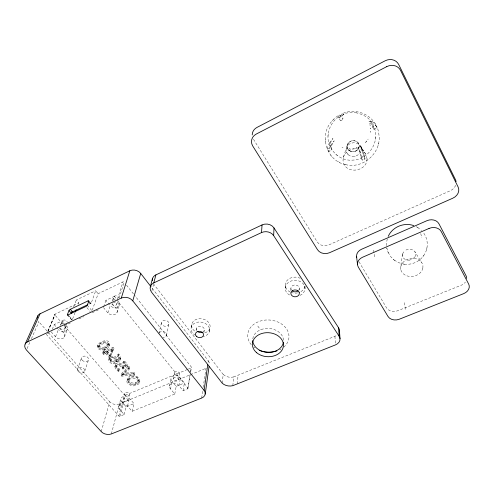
<?xml version="1.0" encoding="UTF-8"?>
<svg xmlns="http://www.w3.org/2000/svg" width="494" height="494" viewBox="0 0 494 494"><rect width="100%" height="100%" fill="white"/><g stroke="black" fill="none" stroke-linecap="round" stroke-linejoin="round"><path stroke-width="0.37" stroke-dasharray="2.47 1.85" d="M114.836 366.758L115.899 369.407L118.27 371.321L119.363 370.852L119.838 369.154C112.434 366.295 120.184 360.398 122.697 366.986L123.488 367.314L127.921 364.98L124.395 360.805L123.346 361.262L122.876 362.954L125.723 366.313L122.876 367.826C121.74 364.603 116.207 362.985 114.836 366.758C114.83 361.633 121.962 361.96 123.346 366.128L122.876 367.826M115.324 365.066L115.849 367.005L117.572 368.894L118.751 369.623L119.838 369.154M345.726 164.632C326.732 161.266 318.809 135.689 331.499 121.617C333.79 119.091 336.389 116.288 339.594 115.046C339.996 115.04 341.632 116.244 340.557 115.775C334.543 118.887 330.183 124.982 328.683 131.571C324.681 146.076 337.742 161.587 352.71 160.118C369.129 159.784 381.096 140.29 373.396 125.649M290.867 290.509L290.886 288.391M285.211 288.335L285.273 285.087M356.606 112.879C352.302 112.515 345.442 111.792 342.533 115.361C344.077 123.173 340.786 116.967 341.613 114.003C353.056 108.081 368.635 112.651 375.205 123.784M329.708 142.661C328.053 145.242 326.318 148.885 328.905 151.497L332.036 149.96C328.467 146.162 339.205 134.776 331.023 144.97M331.313 147.675L331.344 147.002M363.516 155.826L363.498 156.246L363.491 155.344M347.016 146.613L347.054 145.928M364.782 157.784L365.01 159L362.349 160.272L360.83 157.53L359.898 152.189M367.042 158.864C367.178 171.054 347.319 174.728 343.478 162.952M328.078 136.227L328.121 135.609M328.17 134.868L328.214 134.257M237.281 383.906L238.077 375.168M98.658 346.769C99.665 351.605 108.217 348.27 108.445 344.182C107.439 339.341 98.936 342.706 98.658 346.769C100.251 344.139 107.173 341.36 107.933 345.849M99.195 345.108C99.955 349.579 106.858 346.807 108.445 344.182M232.828 385.672L233.687 376.928L334.92 336.284A8.151 6.342 -1.6 0 0 336.68 335.34M116.386 361.707C120.524 354.501 106.148 354.21 109.217 361.522C113.342 367.956 125.593 359.194 118.653 353.97L117.665 354.402L117.177 356.081C119.838 357.415 119.375 361.052 116.461 361.725M109.396 358.113C109.742 363.874 118.616 362.577 120.61 358.465M402.431 254.231L400.64 267.946L400.937 270.175M402.412 254.311L402.431 255.941M375.465 139.252L375.526 138.635M375.607 137.9L375.668 137.276M222.195 383.159L223.202 374.44L153.653 284.087M422.858 268.094L422.95 265.865L422.339 263.679L414.954 251.804C412.725 248.402 407.223 248.655 404.635 250.853M208.079 362.33L208.295 360.818L151.522 287.409M201.676 398.053L202.768 390.427M203.207 387.382L205.942 368.326A7.33 5.539 8.3 0 0 206.714 367.956M209.437 331.598L209.925 328.257M110.162 360.182C115.318 369.246 118.721 353.97 110.162 360.182C110.063 354.883 118.955 357.051 115.571 361.762M110.662 358.496C110.353 361.244 115.423 362.151 116.201 359.601M342.533 115.361L342.589 115.003M203.905 332.524L204.238 330.344M423.543 255.818C428.607 249.093 428.489 239.108 423.29 232.495M139.345 382.646C138.505 369.987 116.683 381.837 132.874 385.938C149.694 384.289 131.361 366.437 127.075 380.287M46.714 334.024A1.402 1.037 18.8 0 0 46.652 334.79L118.838 416.004A1.297 0.914 12.5 0 0 119.9 416.257L124.198 414.522L119.591 409.304A4.909 3.495 12.4 0 1 120.746 404.487A4.909 3.495 12.4 0 1 127.52 406.062L132.108 411.317L174.765 394.045L170.554 388.939A5.051 3.711 9.8 0 1 171.276 383.733L172.394 383.307A5.051 3.711 9.8 0 1 179.026 385.728L183.07 390.686L187.677 388.821L190.418 372.396M190.548 371.649L191.406 367.116L134.17 294.813M187.948 388.346L190.19 374.909M190.684 371.92L191.431 367.443M127.526 378.577C127.02 384.912 137.264 386.092 139.759 380.93M196.069 330.634L196.439 328.461M183.07 390.686L184.404 382.998L180.415 378.064A4.989 3.699 9.9 0 0 173.863 375.662L172.758 376.088A4.989 3.699 9.9 0 0 172.036 381.269L170.554 388.939M118.961 359.558L119.462 356.662L117.665 354.402M191.227 327.207L191.82 323.885M345.436 164.57C362.67 169.232 381.016 153.362 379.077 135.659C378.355 131.608 378.182 125.519 373.427 124.062C365.585 122.987 371.544 123.068 373.396 125.649M179.026 385.728L180.415 378.064M178.334 379.614L179.408 373.779M174.765 394.045L176.191 386.351L172.036 381.269M367.036 158.802L366.178 154.943L360.274 145.903C356.903 140.623 347.72 142.315 346.22 148.33L343.336 157.567L343.021 160.26L343.454 162.89M375.094 123.586L375.841 125.42L372.575 127.026L373.865 129.447L373.686 126.168M346.22 148.33L346.084 150.923L347.263 153.634M347.054 145.915L347.22 145.131M173.425 378.849L174.549 373.013M169.454 386.117L170.955 378.46M372.575 127.02C372.982 119.079 363.084 114.244 356.384 112.836M128.366 380.701C127.977 386.462 138.283 385.907 138.406 380.522C138.833 374.705 128.539 375.335 128.366 380.701C130.391 376.934 138.376 377.144 137.987 382.233M128.817 378.991C128.465 384.023 136.4 384.283 138.406 380.522M166.447 335.37L168.874 324.218A3.791 2.952 11.8 0 0 164.002 320.402A3.791 2.952 11.8 0 0 162.693 325.342A3.791 2.952 11.8 0 0 168.874 324.218M120.128 360.151L120.221 358.465L119.171 356.631L118.165 355.649L117.177 356.081M158.932 333.567L161.501 322.44M426.575 249.581L426.958 247.926M132.108 411.317L133.998 403.592L129.465 398.362A4.854 3.483 12.5 0 0 122.778 396.799A4.854 3.483 12.5 0 0 121.623 401.597L119.591 409.304M138.036 381.028L138.456 379.318M135.535 384.209L135.961 382.492M127.52 406.062L129.465 398.362M378.058 145.36L378.225 144.699M378.429 143.871L378.595 143.198M402.499 253.972L404.32 251.1M124.198 414.522L126.168 406.79L133.998 403.592M127.897 400.535A2.427 1.741 12.5 0 0 124.716 398.238A2.427 1.741 12.5 0 0 123.994 401.171A2.427 1.741 12.5 0 0 127.897 400.535L129.391 394.657A2.402 1.735 12.5 0 0 126.242 392.378A2.402 1.735 12.5 0 0 125.525 395.299A2.402 1.735 12.5 0 0 129.391 394.657M134.393 374.878L134.831 373.174L133.973 372.155L123.29 373.421L122.827 375.119L133.534 373.859L134.393 374.878L121.876 376.169L121.067 375.224L121.536 373.526L128.996 366.252L129.873 367.301L129.422 368.993L122.827 375.119M133.534 373.859L133.973 372.155M400.758 266.803C402.703 257.843 416.553 255.2 421.783 262.666M119.912 416.251L125.396 395.2L187.634 369.382M118.85 416.016L124.71 393.57M151.93 290.682L153.461 284.822M128.601 382.523L129.045 380.812M121.067 375.224L128.539 367.95L128.996 366.252M111.36 433.93L119.332 403.962L205.942 368.326M118.764 406.581L120.808 398.886M119.363 370.852C111.94 367.993 119.709 362.083 122.228 368.678L123.025 369.012L127.464 366.678L127.921 364.98M125.723 366.313L126.18 364.621L123.346 361.262M121.876 376.169L122.339 374.471L121.536 373.526M122.228 368.678L122.697 366.986M122.876 362.954L123.932 362.497L124.395 360.805M123.025 369.012L123.488 367.314M422.852 268.149C420.697 277.764 404.537 279.832 400.955 270.224M387.277 238.911L386.549 242.628L386.518 246.049M101.251 431.62L109.668 401.721L38.896 321.829A7.626 5.687 19.7 0 1 38.341 321.125M118.27 371.321L118.751 369.623M116.207 366.795L116.689 365.097M118.165 355.649L118.653 353.97M119.443 357.872L116.948 360.04C116.275 364.226 116.93 357.699 114.188 357.884C112.329 357.162 109.656 357.823 108.89 359.799M110.637 361.719L111.138 360.033M109.112 357.563L109.625 355.884L106.093 351.747L105.574 353.42L109.112 357.563L110.113 357.131L114.003 348.387L113.126 347.35L106.34 350.357L105.821 352.031L104.734 350.759L105.259 349.085L106.34 350.357M110.113 357.131L114.003 348.387M106.618 352.963L112.157 350.431L112.663 348.758L109.328 356.143L106.618 352.963L107.13 351.29L112.663 348.758M109.328 356.143L112.2 350.481L113.126 347.35M109.273 346.066C112.039 333.777 87.895 345.961 101.221 350.16C117.782 348.566 104.024 336.019 97.318 346.547M116.948 312.603L119.202 305.391M105.574 353.42L103.265 354.439L102.468 353.513L104.784 352.488L105.302 350.814L104.222 349.542L105.259 349.085M107.834 344.917L108.353 343.25M104.784 352.488L103.697 351.215L104.222 349.542M104.876 348.171L105.401 346.504M103.265 354.439L103.789 352.765L106.093 351.747M102.468 353.513L102.999 351.839L105.302 350.814M116.72 304.409L117.591 301.667M119.147 297.968L124.136 282.154A1.396 1.105 16.4 0 0 123.012 281.876L98.139 293.689L92.261 310.152M117.492 299.117L122.994 281.876M98.757 347.708L99.294 346.041M112.237 301.081L113.583 296.98M112.953 300.648L114.349 296.357L116.689 299.253M103.431 307.509L107.883 312.918A5.415 4.187 16 0 0 114.213 314.703L115.38 314.233A5.415 4.187 16 0 0 116.763 309.337L119.029 302.396M107.883 312.918L110.248 305.712L105.864 300.346L114.349 296.357M84.789 371.037L88.58 359.706M347.189 145.224L348.61 142.723M343.336 157.567C345.695 148.101 360.194 145.421 365.523 153.758M103.672 306.793L105.864 300.346M77.533 369.339L81.454 358.033M109.785 344.398C107.951 348.566 98.794 350.759 97.861 344.886M117.097 359.379L116.948 360.04M89.321 302.495L90.198 303.544A1.34 0.513 -39 0 1 90.958 303.841L95.719 290.738L98.139 293.689M75.069 312.554L72.161 320.1L68.839 316.222M78.274 304.255L78.805 302.871L76.366 299.969L95.719 290.738M64.368 337.007L67.203 329.696M64.825 328.621L66.733 323.761M73.649 306.91L76.366 299.969M51.191 331.875L55.507 336.76A5.298 3.927 18.2 0 0 61.602 338.81L62.763 338.439A5.298 3.927 18.2 0 0 64.331 333.925L63.646 332.925L66.499 325.639L64.634 323.49M55.507 336.76L58.446 329.461L57.026 327.843M60.447 325.416L62.3 320.797L64.164 322.953M60.657 325.101L62.324 320.939M52.284 329.232L54.192 324.601L62.3 320.797M47.844 331.295L54.958 314.332M47.98 331.097L55.087 314.141L78.805 302.871M48.14 331.27L54.951 315.005A1.352 1.019 19.3 0 1 55.075 314.147L55.087 314.141M27.071 348.616L29.875 342.274M31.431 338.748L38.896 321.829M330.43 145.952L329.251 148.608L328.905 151.497M414.96 256.775L415.689 254.416L414.954 251.804M330.449 145.915L331.017 144.977M368.135 139.086L367.802 139.617M329.708 142.655C337.822 132.707 327.905 142.834 330.4 147.119M404.277 264.167C411.403 265.105 418.918 262.005 423.228 256.244M422.932 256.652L423.864 255.392M340.162 115.892C339.514 118.072 339.619 122.858 343.089 119.19M414.769 257.09L412.434 259.165L409.674 260.079M332.536 120.431L332.863 120.091M333.648 119.301L333.95 118.986M129.873 367.301L123.29 373.421M348.622 142.717C351.296 139.808 356.847 139.981 358.743 143.68M187.677 388.821L187.689 388.809A1.334 0.982 9 0 0 187.924 388.025L118.01 301.562A1.445 1.124 16 0 0 117.578 301.352M355.834 151.096C358.582 149.88 360.268 146.298 358.681 143.563M339.273 115.053C337.748 116.603 339.545 119.159 340.397 120.542M338.791 117.64L341.502 116.269M123.346 366.128L126.18 364.621M327.571 149.169L330.702 147.626M373.865 129.447L377.126 127.841L376.786 126.73M88.84 304.187L90.198 303.544M47.424 333.629L49.307 332.752M64.282 325.768L71.97 322.181M78.96 318.92L83.857 316.642M92.242 312.727L99.238 309.466M113.385 302.871L116.806 301.272M360.861 157.518L363.473 156.265L365.01 159M103.697 351.215L104.734 350.759M105.821 352.031L112.626 349.023L113.503 350.061M109.625 355.884L110.619 355.445M355.822 151.096L352.469 151.763L349.32 150.738M188.338 369.092L191.178 367.906A1.291 0.969 9.1 0 0 191.413 367.128L191.413 367.128M176.191 386.351L184.404 382.998M356.878 147.811L356.162 148.039L357.329 147.663M348.159 154.616C353.624 160.025 364.64 152.955 360.287 145.915M355.069 148.323L355.699 148.163M354.772 156.295L355.137 156.234M352.648 148.756L353.766 148.595M409.575 260.091C406.76 260.529 403.339 259.22 402.499 256.275M125.396 395.2L125.377 395.2A1.254 0.902 12.6 0 1 124.365 394.965L54.951 315.005M122.339 374.471L134.831 373.174M341.965 113.694L343.651 114.596L342.997 114.447M348.992 148.885L350.11 148.916L349.641 148.904M394.218 260.079L398.763 262.722L403.518 264.055M403.215 264.018L404.543 264.204M372.155 121.666C364.893 120.734 369.932 120.555 372.112 123.241M372.161 121.666L375.174 123.722M342.021 147.305L343.027 147.706M416.207 226.653L418.066 227.722M338.112 161.631L338.532 161.859M339.434 162.347L339.829 162.557M417.603 227.431L421.475 230.42M349.307 150.732L347.486 148.632M388.142 252.385L390.785 256.738L393.854 259.782M393.385 259.424L394.663 260.424M335.846 154.319L336.235 154.634M336.877 155.165L337.241 155.462M348.147 154.603L347.535 153.992M54.192 324.601L56.557 327.3M121.623 401.597L126.168 406.79M59.385 328.053L63.646 332.925M69.08 315.981L72.414 319.865M67.431 314.95L71.71 319.933M102.999 351.839L103.789 352.765M107.13 351.29L109.835 354.464M123.932 362.497L127.464 366.678M128.539 367.95L129.422 368.993M86.901 307.601L90.204 311.547M87.308 305.175L92.02 310.819M88.778 300.883L90.964 303.514M89.649 302.26L90.958 303.841M330.603 154.949L331.005 155.437M331.554 156.11L331.943 156.579M112.021 303.507L116.763 309.337M117.158 299.827L119.029 302.143A5.348 4.162 16.2 0 1 117.646 307.015L116.491 307.478A5.348 4.162 16.2 0 1 110.248 305.712M126.538 285.174L133.695 294.214M347.276 153.653L347.529 153.98M359.756 145.199L364.702 152.652M111.891 304.063L112.262 304.563A2.661 2.069 16.2 0 0 115.374 305.446L115.948 305.212A2.661 2.069 16.2 0 0 115.757 301.859M257.794 326.04L260.48 329.813M66.499 325.639L67.178 326.633A5.23 3.909 18.4 0 1 65.609 331.128L64.467 331.493A5.23 3.909 18.4 0 1 58.446 329.461M253.471 139.271L317.185 241.862A8.812 7.416 -3.8 0 0 328.985 244.845L450.225 190.758A9.639 8.027 -18.8 0 0 455.795 184.849M358.996 261.777L386.635 307.96A8.497 6.65 -7.2 0 0 397.8 310.732L461.124 285.297A8.892 6.928 -12.7 0 0 465.428 282.025M375.841 125.42L377.126 127.841M386.746 247.76L388 252.051M387.728 251.427L388.414 253.002M347.486 148.62L347.078 147.311M363.312 152.603L360.879 146.033L363.491 155.332M363.325 152.646L364.016 154.832M359.891 152.158L358.267 147.305L361.046 155.017L362.349 160.272M364.041 154.912L364.763 157.697M420.752 233.569L421.827 237.842M404.228 302.674L405.84 311.109M386.814 248.112L386.932 248.785M373.631 250.094L374.835 258.066M347.078 147.305L347.016 146.625M325.274 139.771L325.33 140.481M325.385 141.29L325.435 142M334.92 336.284L335.432 344.176M305.039 288.527L304.989 285.273A9.855 8.021 0.6 0 1 299.963 292.133M299.345 288.471L299.352 289.885M60.12 328.01A2.606 1.945 18.4 0 0 63.46 329.523L64.035 329.337A2.606 1.945 18.4 0 0 64.807 327.096L64.467 326.602A2.606 1.945 18.4 0 0 63.992 326.176M63.726 323.712A2.581 1.939 18.5 0 1 62.652 320.532A2.581 1.939 18.5 0 1 66.659 321.057L66.993 321.551A2.581 1.939 18.5 0 1 67.172 322.588M115.145 299.827A2.637 2.062 16.3 0 1 114.04 299.092L113.676 298.592A2.637 2.062 16.3 0 1 115.238 295.869A2.637 2.062 16.3 0 1 118.579 297.863M159.253 332.851A3.866 2.976 11.7 0 1 163.767 331.672A3.866 2.976 11.7 0 1 166.503 335.105A3.866 2.976 11.7 0 1 162.934 337.476M119.332 403.962A7.04 5.039 13.1 0 1 109.668 401.721M208.295 360.818A7.33 5.539 8.3 0 1 209.351 364.374M252.786 338.773A15.438 11.973 3.5 0 1 269.107 328.467A15.438 11.973 3.5 0 1 283.55 341.039M196.519 330.097A4.02 3.131 8.9 0 1 198.514 326.485A4.02 3.131 8.9 0 1 203.534 327.695A4.02 3.131 8.9 0 1 203.269 331.721M298.759 290.182A4.23 3.433 0.6 0 0 299.21 287.582L298.802 286.748A4.23 3.433 0.6 0 0 293.028 285.427A4.23 3.433 0.6 0 0 291.441 290.108M251.273 344.713A20.662 16.086 3.4 0 1 255.342 323.249A20.662 16.086 3.4 0 1 283.241 325.262A20.662 16.086 3.4 0 1 283.84 347.066M280.864 349.159A20.662 16.086 3.4 0 1 279.61 349.82M254.818 347.906A20.662 16.086 3.4 0 1 253.706 347.066M297.586 292.899A9.855 8.021 0.6 0 1 290.725 292.281M290.163 292.034A9.855 8.021 0.6 0 1 286.631 281.037A9.855 8.021 0.6 0 1 300.142 278.239M194.587 331.029A9.33 7.293 8.9 0 1 195.068 319.964A9.33 7.293 8.9 0 1 208.9 322.804A9.33 7.293 8.9 0 1 204.349 333.03M299.982 295.406A9.917 8.046 0.6 0 0 304.736 286.434L303.773 284.476A9.917 8.046 0.6 0 0 288.175 282.611A9.917 8.046 0.6 0 0 290.126 295.301M195.47 335.327A9.386 7.311 8.9 0 1 193.784 323.731A9.386 7.311 8.9 0 1 208.369 326.083A9.386 7.311 8.9 0 1 203.071 336.55M233.687 376.928A9.083 6.842 6.3 0 1 223.202 374.44M370.716 131.484L370.642 132.182L370.716 131.484M366.77 141.025L366.307 141.593L366.77 141.025M365.56 142.402L365.992 141.932L365.56 142.402M175.988 371.63L175.438 371.84A2.464 1.834 9.9 0 0 174.895 374.199A2.464 1.834 9.9 0 0 177.97 375.156L178.513 374.946A2.464 1.834 9.9 0 0 179.063 372.587A2.464 1.834 9.9 0 0 175.988 371.63M174.876 377.459L174.326 377.669A2.482 1.84 9.9 0 0 174.802 380.812A2.482 1.84 9.9 0 0 178.346 379.448A2.482 1.84 9.9 0 0 174.876 377.459M370.142 125.365L369.95 124.791L370.142 125.365M370.759 128.78L370.685 128.094L370.759 128.78M82.134 360.132A3.662 2.692 15.9 0 0 88.321 360.361A3.662 2.692 15.9 0 0 84.604 356.088A3.662 2.692 15.9 0 0 82.134 360.132M78.231 371.457A3.73 2.711 15.8 0 0 84.53 371.698A3.73 2.711 15.8 0 0 80.726 367.388A3.73 2.711 15.8 0 0 78.231 371.457M350.833 151.318A6.126 5.465 -13.8 0 0 359.175 145.088A6.126 5.465 -13.8 0 0 349.419 141.945A6.126 5.465 -13.8 0 0 350.833 151.318"/><path stroke-width="0.74" d="M155.888 274.892L153.795 282.883A8.429 6.737 13.4 0 0 151.547 292.145L222.195 383.159A9.207 6.879 6.3 0 0 232.828 385.672L335.482 344.892A8.268 6.385 -1.5 0 0 339.174 336.291L273.657 235.65L274.009 227.962A8.744 7.459 3.1 0 0 262.048 224.937L155.888 274.892A8.305 6.688 13.5 0 0 152.269 280.678M153.795 282.883L261.511 232.588L262.048 224.937M205.232 394.033L209.036 366.653M151.053 286.804L140.728 273.454A7.91 6.336 15.8 0 0 129.829 270.78L40.057 313.795L27.571 341.817A8.003 5.798 19.1 0 0 26.454 350.024L101.251 431.62A7.361 5.113 12.8 0 0 111.36 433.93L201.676 398.053A7.682 5.638 8.3 0 0 204.108 390.408L207.758 364.609M150.262 286.946L152.399 278.931M204.108 390.408L132.763 300.84L140.728 273.454M27.571 341.817L121.289 298.055L129.829 270.78M75.341 311.862L76.138 309.787M68.999 310.572L67.412 314.561A1.346 0.506 -39.6 0 0 68.129 314.876L85.956 306.471A1.352 0.519 -39.1 0 0 87.308 305.175L88.772 301.21A1.34 0.506 -39 0 0 88.012 300.92L70.339 309.293A1.334 0.5 -39.4 0 0 68.999 310.572L71.198 313.153L71.741 311.77M25.2 343.96L37.772 315.894M388.241 236.36C392.36 226.907 404.178 222.096 413.799 225.641M71.198 313.153A1.334 0.5 -39.5 0 1 72.538 311.875L87.481 304.829M67.412 314.561L68.363 315.666M70.339 309.293L72.538 311.875M88.012 300.92L88.883 301.97M274.009 227.962L338.557 327.738A8.151 6.342 -1.6 0 1 339.267 331.777M356.563 256.442L357.495 264.457M339.397 330.122L340.02 338.693M338.557 327.738L339.174 336.291M37.266 318.068A7.626 5.687 19.7 0 1 40.057 313.795M121.289 298.055A8.312 6.496 15.3 0 1 132.763 300.84M283.433 342.286A15.438 11.973 3.5 0 1 267.544 352.364A15.438 11.973 3.5 0 1 252.718 340.644M202.46 332.196A4.02 3.131 8.9 0 1 197.625 331.542M298.08 290.88A4.23 3.433 0.6 0 1 292.108 290.824M276.943 350.901A20.662 16.086 3.4 0 1 259.251 350.302M261.511 232.588A8.886 7.527 3.2 0 1 273.657 235.65M466.682 278.437A8.892 6.928 -12.7 0 0 466.058 275.794L438.944 223.801A9.213 7.534 -14.2 0 0 426.933 220.701L361.509 249.303A8.787 7.219 -7.1 0 0 356.705 257.374M456.073 181.644A9.639 8.027 -18.8 0 0 455.449 179.637L398.701 64.498A10.417 9.435 -30.2 0 0 385.147 60.799L256.954 127.433A9.429 8.682 3.3 0 0 252.218 134.924M386.759 66.628L256.287 134.041A9.59 8.787 3.5 0 0 252.749 146.014L317.512 249.711A8.948 7.484 -3.5 0 0 329.492 252.737L452.763 198.218A9.8 8.114 -18.3 0 0 458.099 186.979L400.548 70.389A10.596 9.571 -29.2 0 0 386.759 66.628M429.033 228.444L362.528 257.263A8.923 7.28 -6.8 0 0 358.36 267.174L387.975 316.419A8.62 6.7 -7 0 0 399.306 319.223L463.644 293.646A9.034 6.984 -12.4 0 0 468.676 284.075L441.235 231.581A9.361 7.601 -13.8 0 0 429.033 228.444M299.241 292.528L298.821 291.688A4.267 3.446 0.7 0 0 291.633 291.349A4.267 3.446 0.7 0 0 294.325 296.752A4.267 3.446 0.7 0 0 299.241 292.528M256.701 352.735A15.549 12.01 3.5 0 0 282.84 348.437A15.549 12.01 3.5 0 0 264.241 332.931A15.549 12.01 3.5 0 0 256.701 352.735M196.76 336.605A4.057 3.143 8.9 0 0 203.448 335.42A4.057 3.143 8.9 0 0 198.341 331.369A4.057 3.143 8.9 0 0 196.76 336.605"/></g></svg>
